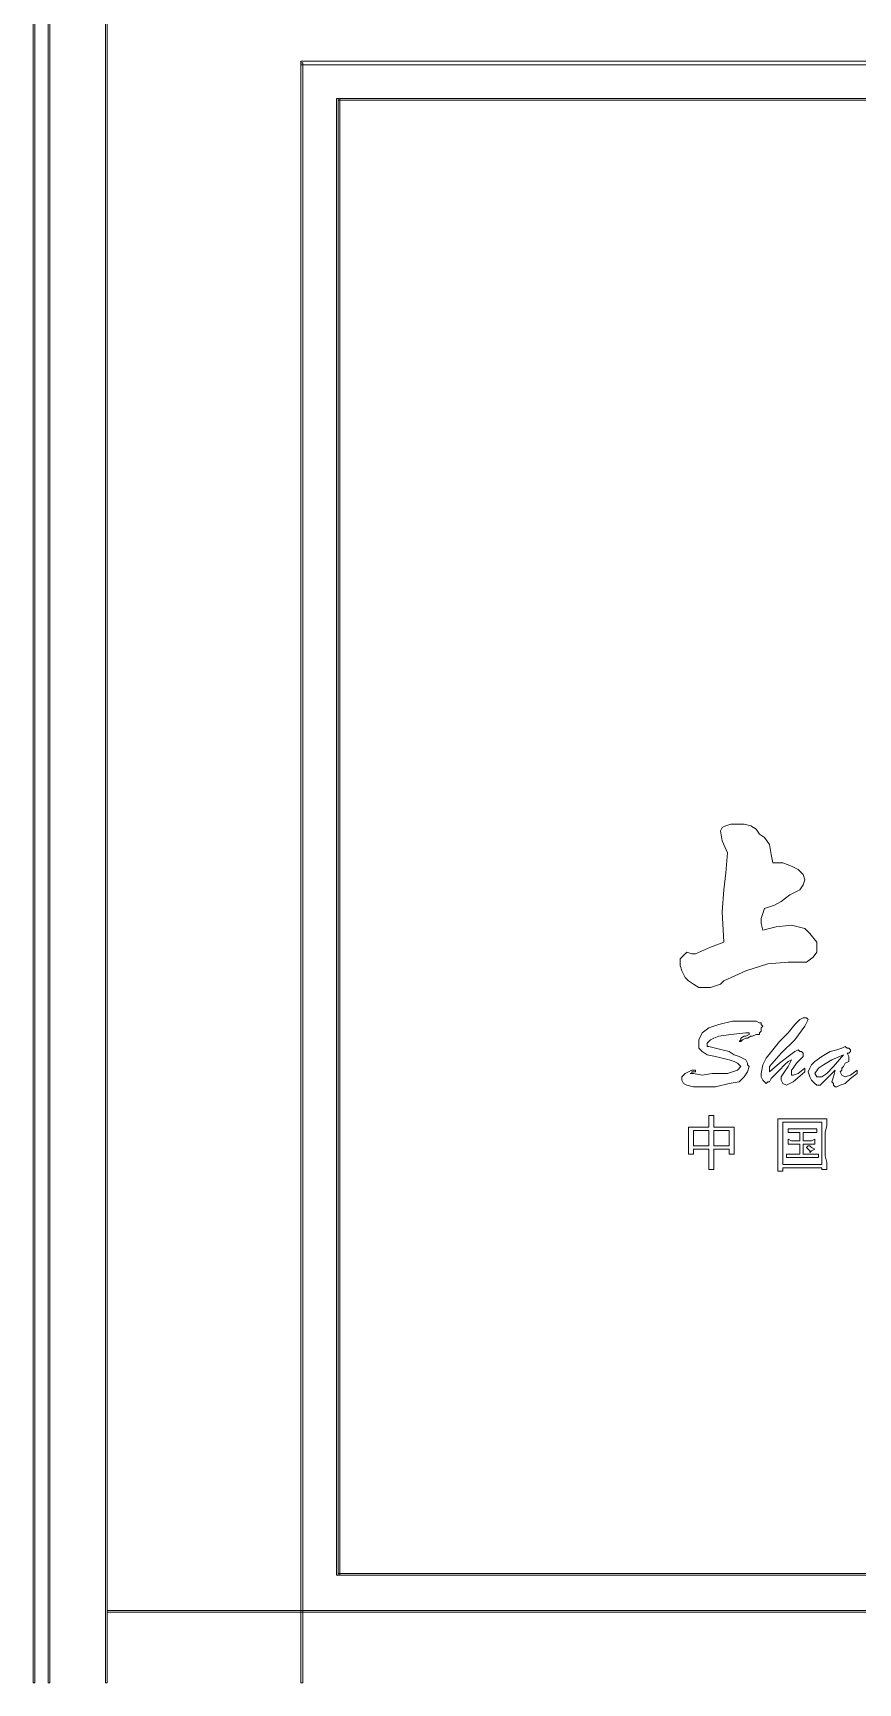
# Model space of a CAD drawing. Extents: x -66030 to 95157, y -13132 to 45879.
# Drawn here: x 83156 to 85068, y 39319 to 43146 of the extents above; entities that cross this region are included whole.
import ezdxf

# ---------------------------------------------------------------- set-up
doc = ezdxf.new("R2010")
doc.units = 0
doc.header["$LTSCALE"] = 100
doc.header["$MEASUREMENT"] = 0
doc.layers.get('0').update_dxf_attribs({"linetype": 'CONTINUOUS'})

msp = doc.modelspace()

# ---------------------------------------------------------------- linework, layer by layer
at = {"lineweight": 0}
for points in [[(83160.1, 39319.2), (83160.1, 43897), (83156.1, 43897), (83156.1, 39319.2)], [(83195.2, 39319.2), (83195.2, 43865.7), (83191.3, 43865.7), (83191.3, 39319.2)], [(83328, 39319.2), (83328, 43732.9), (83324.1, 43732.9), (83324.1, 39319.2)], [(88183.1, 43080.6), (83777.2, 43080.6), (83777.2, 43072.8), (88183.1, 43072.8)], [(83781.1, 39319.2), (83781.1, 43076.7), (83777.2, 43076.7), (83777.2, 39319.2)], [(83867, 39569.2), (83867, 42994.7), (83859.2, 42994.7), (83859.2, 39569.2)], [(88101.1, 42994.7), (83863.1, 42994.7), (83863.1, 42990.8), (88101.1, 42990.8)], [(83863.1, 42994.7), (83863.1, 42990.8), (88101.1, 42990.8), (88101.1, 42994.7), (83863.1, 42994.7), (83863.1, 42994.7), (83863.1, 42994.7), (83863.1, 42994.7), (83863.1, 42994.7)], [(83863.1, 39569.2), (83867, 39569.2), (83867, 42994.7), (83863.1, 42994.7), (83863.1, 39569.2), (83863.1, 39569.2), (83863.1, 39569.2), (83863.1, 39569.2), (83863.1, 39569.2)], [(84749.8, 41295.6), (84753.7, 41272.2), (84765.4, 41244.8), (84761.5, 41198), (84757.6, 41158.9), (84753.7, 41108.1), (84757.6, 41037.8), (84726.3, 41026.1), (84691.2, 41010.5), (84683.4, 41010.5), (84671.7, 41014.4), (84663.8, 41006.6), (84656, 40998.8), (84656, 40983.1), (84659.9, 40971.4), (84667.8, 40955.8), (84675.6, 40948), (84687.3, 40940.2), (84699, 40932.4), (84714.6, 40932.4), (84726.3, 40932.4), (84749.8, 40940.2), (84757.6, 40948), (84808.4, 40971.4), (84859.1, 40987), (84906, 40990.9), (84949, 40990.9), (84964.6, 41002.7), (84972.4, 41014.4), (84972.4, 41026.1), (84972.4, 41037.8), (84956.8, 41057.3), (84945.1, 41069.1), (84929.5, 41073), (84913.8, 41076.9), (84878.7, 41073), (84847.4, 41065.2), (84843.5, 41080.8), (84843.5, 41092.5), (84847.4, 41104.2), (84851.3, 41115.9), (84863.1, 41119.8), (84874.8, 41123.7), (84890.4, 41131.6), (84909.9, 41147.2), (84933.4, 41158.9), (84941.2, 41170.6), (84945.1, 41182.3), (84941.2, 41194.1), (84929.5, 41205.8), (84913.8, 41213.6), (84894.3, 41221.4), (84870.9, 41221.4), (84867, 41240.9), (84863.1, 41264.4), (84851.3, 41280), (84839.6, 41287.8), (84831.8, 41299.5), (84820.1, 41307.3), (84804.5, 41311.2), (84784.9, 41311.2), (84773.2, 41311.2), (84761.5, 41307.3), (84753.7, 41303.4), (84749.8, 41295.6)], [(84796.7, 40748.8), (84788.8, 40756.6), (84781, 40760.5), (84769.3, 40764.4), (84753.7, 40768.3), (84738.1, 40772.2), (84718.5, 40776.1), (84706.8, 40783.9), (84702.9, 40787.8), (84699, 40791.7), (84699, 40795.6), (84699, 40811.3), (84706.8, 40826.9), (84722.4, 40838.6), (84745.9, 40846.4), (84777.1, 40854.2), (84808.4, 40854.2), (84820.1, 40854.2), (84831.8, 40854.2), (84839.6, 40850.3), (84843.5, 40850.3), (84843.5, 40846.4), (84847.4, 40842.5), (84843.5, 40838.6), (84843.5, 40830.8), (84839.6, 40826.9), (84839.6, 40823), (84831.8, 40823), (84824, 40819.1), (84820.1, 40819.1), (84812.3, 40815.2), (84808.4, 40815.2), (84800.6, 40811.3), (84796.7, 40807.4), (84796.7, 40807.4), (84792.7, 40807.4), (84792.7, 40807.4), (84796.7, 40811.3), (84796.7, 40815.2), (84804.5, 40819.1), (84808.4, 40819.1), (84816.2, 40823), (84816.2, 40826.9), (84816.2, 40826.9), (84808.4, 40826.9), (84773.2, 40823), (84745.9, 40819.1), (84734.2, 40815.2), (84726.3, 40811.3), (84718.5, 40803.5), (84718.5, 40799.6), (84718.5, 40799.6), (84718.5, 40795.6), (84722.4, 40795.6), (84722.4, 40795.6), (84753.7, 40787.8), (84769.3, 40783.9), (84781, 40776.1), (84792.7, 40772.2), (84800.6, 40768.3), (84808.4, 40764.4), (84812.3, 40756.6), (84812.3, 40752.7), (84816.2, 40748.8), (84812.3, 40737.1), (84804.5, 40725.3), (84792.7, 40713.6), (84769.3, 40709.7), (84738.1, 40701.9), (84710.7, 40701.9), (84687.3, 40701.9), (84671.7, 40705.8), (84663.8, 40709.7), (84659.9, 40717.5), (84659.9, 40725.3), (84667.8, 40733.2), (84675.6, 40737.1), (84683.4, 40741), (84691.2, 40741), (84691.2, 40737.1), (84691.2, 40737.1), (84687.3, 40737.1), (84683.4, 40737.1), (84683.4, 40733.2), (84683.4, 40733.2), (84679.5, 40733.2), (84687.3, 40733.2), (84706.8, 40729.2), (84730.3, 40733.2), (84749.8, 40733.2), (84765.4, 40733.2), (84777.1, 40737.1), (84788.8, 40741), (84796.7, 40748.8)], [(84945.1, 40744.9), (84945.1, 40737.1), (84917.7, 40713.6), (84902.1, 40705.8), (84894.3, 40709.7), (84890.4, 40717.5), (84890.4, 40725.3), (84898.2, 40737.1), (84906, 40748.8), (84913.8, 40764.4), (84906, 40760.5), (84898.2, 40752.7), (84886.5, 40741), (84870.9, 40725.3), (84867, 40721.4), (84863.1, 40713.6), (84859.1, 40713.6), (84855.2, 40709.7), (84851.3, 40713.6), (84847.4, 40717.5), (84843.5, 40725.3), (84843.5, 40733.2), (84847.4, 40752.7), (84855.2, 40768.3), (84870.9, 40787.8), (84886.5, 40807.4), (84906, 40826.9), (84921.6, 40846.4), (84933.4, 40858.1), (84941.2, 40862), (84945.1, 40862), (84949, 40862), (84952.9, 40858.1), (84952.9, 40858.1), (84945.1, 40842.5), (84921.6, 40811.3), (84890.4, 40780), (84863.1, 40748.8), (84863.1, 40737.1), (84886.5, 40756.6), (84906, 40772.2), (84921.6, 40783.9), (84929.5, 40787.8), (84933.4, 40783.9), (84937.3, 40783.9), (84941.2, 40780), (84941.2, 40776.1), (84941.2, 40772.2), (84941.2, 40772.2), (84925.5, 40756.6), (84917.7, 40744.9), (84913.8, 40741), (84913.8, 40737.1), (84913.8, 40729.2), (84917.7, 40729.2), (84929.5, 40733.2), (84945.1, 40744.9)], [(85015.4, 40741), (84999.8, 40725.3), (84988, 40713.6), (84980.2, 40705.8), (84972.4, 40705.8), (84968.5, 40709.7), (84960.7, 40717.5), (84956.8, 40725.3), (84952.9, 40737.1), (84956.8, 40744.9), (84960.7, 40752.7), (84968.5, 40760.5), (84984.1, 40772.2), (85003.7, 40783.9), (85019.3, 40787.8), (85031, 40791.7), (85038.8, 40795.6), (85042.7, 40791.7), (85046.6, 40791.7), (85050.5, 40787.8), (85050.5, 40783.9), (85046.6, 40780), (85042.7, 40780), (85046.6, 40772.2), (85046.6, 40764.4), (85046.6, 40760.5), (85038.8, 40756.6), (85034.9, 40748.8), (85031, 40744.9), (85031, 40741), (85027.1, 40737.1), (85031, 40729.2), (85038.8, 40725.3), (85050.5, 40729.2), (85066.2, 40741), (85066.2, 40733.2), (85050.5, 40721.4), (85038.8, 40709.7), (85027.1, 40705.8), (85019.3, 40701.9), (85015.4, 40701.9), (85011.5, 40705.8), (85011.5, 40709.7), (85007.6, 40713.6), (85011.5, 40725.3), (85015.4, 40741)], [(85034.9, 40776.1), (85007.6, 40764.4), (84988, 40752.7), (84976.3, 40744.9), (84968.5, 40733.2), (84972.4, 40725.3), (84976.3, 40725.3), (84984.1, 40725.3), (84995.9, 40733.2), (85011.5, 40748.8), (85034.9, 40776.1)], [(84722.4, 40608.2), (84722.4, 40619.9), (84722.4, 40635.5), (84734.2, 40635.5), (84734.2, 40619.9), (84734.2, 40608.2), (84781, 40608.2), (84781, 40592.5), (84781, 40576.9), (84781, 40561.3), (84781, 40545.7), (84769.3, 40545.7), (84769.3, 40557.4), (84734.2, 40557.4), (84734.2, 40530), (84734.2, 40522.2), (84734.2, 40510.5), (84722.4, 40510.5), (84722.4, 40522.2), (84722.4, 40530), (84722.4, 40557.4), (84687.3, 40557.4), (84687.3, 40545.7), (84675.6, 40545.7), (84675.6, 40557.4), (84675.6, 40576.9), (84675.6, 40596.4), (84675.6, 40608.2), (84722.4, 40608.2)], [(84882.6, 40627.7), (84995.9, 40627.7), (84995.9, 40612.1), (84992, 40596.4), (84992, 40541.8), (84995.9, 40526.1), (84995.9, 40510.5), (84984.1, 40510.5), (84984.1, 40514.4), (84894.3, 40514.4), (84894.3, 40506.6), (84882.6, 40506.6), (84882.6, 40526.1), (84882.6, 40541.8), (84882.6, 40596.4), (84882.6, 40612.1), (84882.6, 40627.7)], [(84894.3, 40619.9), (84894.3, 40522.2), (84984.1, 40522.2), (84984.1, 40619.9), (84894.3, 40619.9)], [(84687.3, 40600.3), (84687.3, 40565.2), (84722.4, 40565.2), (84722.4, 40600.3), (84687.3, 40600.3)], [(84734.2, 40600.3), (84734.2, 40565.2), (84769.3, 40565.2), (84769.3, 40600.3), (84734.2, 40600.3)], [(84906, 40604.3), (84913.8, 40604.3), (84925.5, 40604.3), (84952.9, 40604.3), (84964.6, 40604.3), (84972.4, 40604.3), (84972.4, 40596.4), (84964.6, 40596.4), (84952.9, 40596.4), (84941.2, 40596.4), (84941.2, 40576.9), (84952.9, 40576.9), (84960.7, 40576.9), (84968.5, 40580.8), (84968.5, 40569.1), (84960.7, 40569.1), (84952.9, 40569.1), (84941.2, 40569.1), (84941.2, 40545.7), (84956.8, 40545.7), (84964.6, 40545.7), (84976.3, 40545.7), (84976.3, 40537.9), (84964.6, 40537.9), (84956.8, 40537.9), (84921.6, 40537.9), (84909.9, 40537.9), (84902.1, 40537.9), (84902.1, 40545.7), (84909.9, 40545.7), (84921.6, 40545.7), (84933.4, 40545.7), (84933.4, 40569.1), (84925.5, 40569.1), (84913.8, 40569.1), (84906, 40569.1), (84906, 40580.8), (84913.8, 40576.9), (84925.5, 40576.9), (84933.4, 40576.9), (84933.4, 40596.4), (84925.5, 40596.4), (84913.8, 40596.4), (84906, 40596.4), (84906, 40604.3)], [(84949, 40561.3), (84952.9, 40565.2), (84956.8, 40565.2), (84960.7, 40561.3), (84968.5, 40557.4), (84960.7, 40553.5), (84956.8, 40549.6), (84956.8, 40553.5), (84949, 40561.3)], [(88101.1, 39573.1), (83863.1, 39573.1), (83863.1, 39569.2), (88101.1, 39569.2)], [(88105, 39569.2), (88101.1, 39573.1), (83863.1, 39573.1), (83863.1, 39569.2), (88101.1, 39569.2), (88105, 39569.2), (88101.1, 39569.2), (88105, 39569.2), (88105, 39569.2)], [(88636.2, 39487.1), (83328, 39487.1), (83328, 39483.2), (88636.2, 39483.2)]]:
    msp.add_lwpolyline(points, close=True, dxfattribs=at)

doc.saveas('drawing.dxf')
